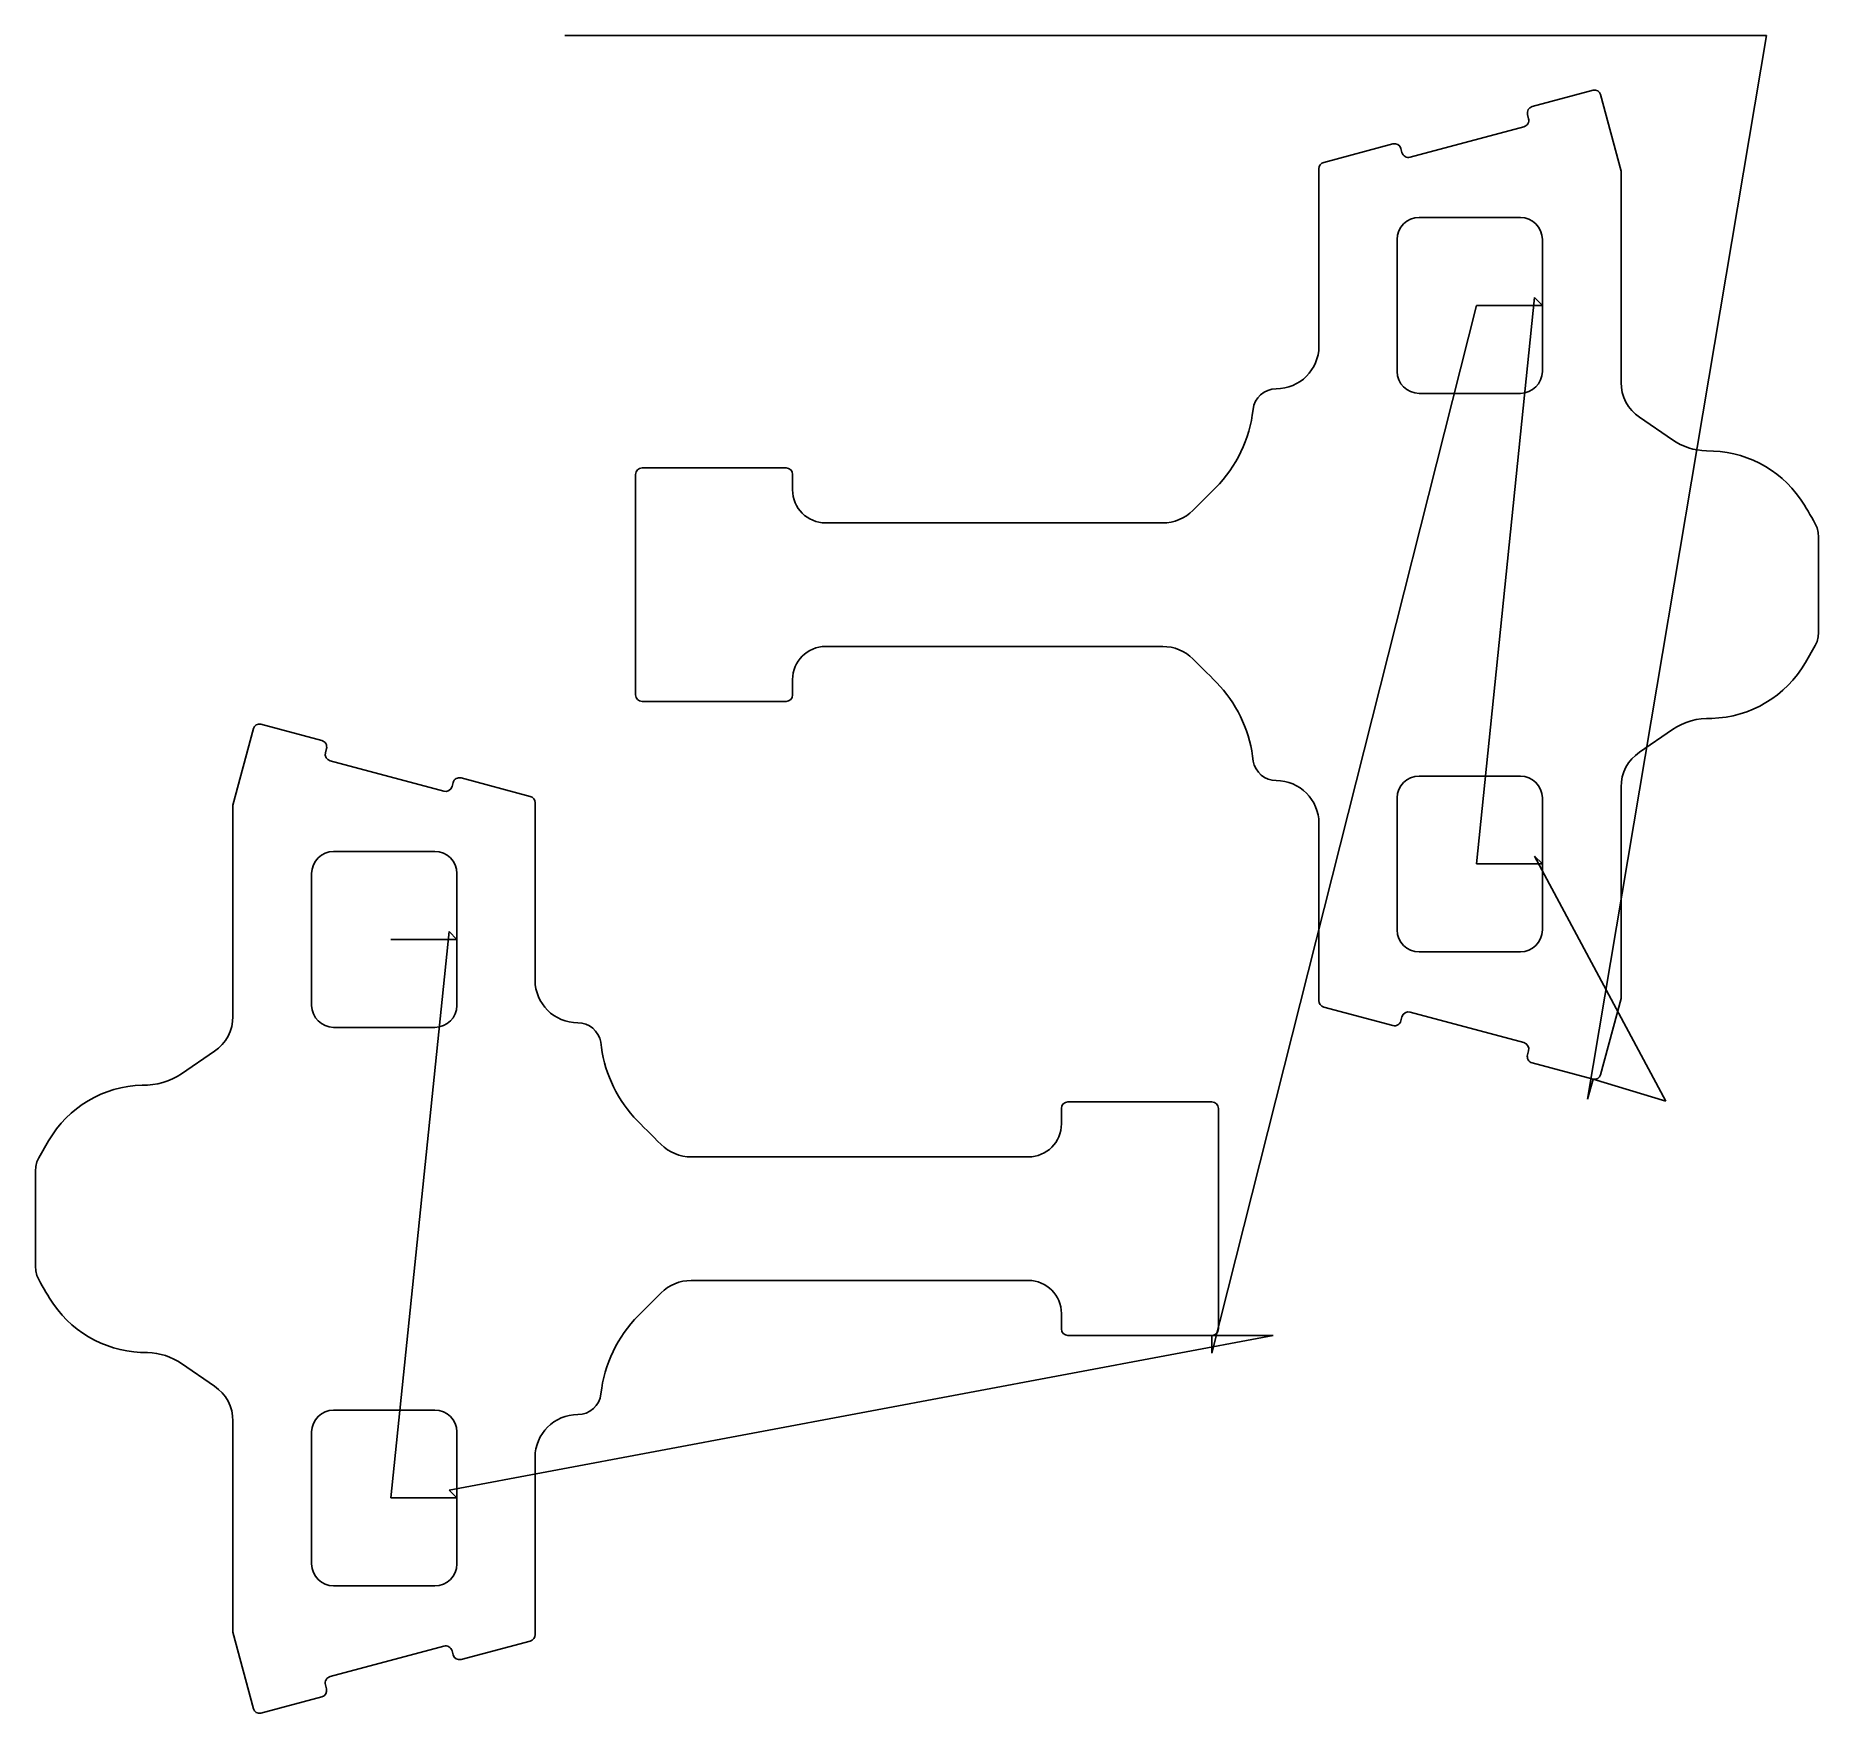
# Model space of a CAD drawing. Header units: metres. Extents: x 45 to 856, y 543 to 1306.
import ezdxf

# ---------------------------------------------------------------- set-up
doc = ezdxf.new("R2010")
doc.units = ezdxf.units.M

msp = doc.modelspace()

# ---------------------------------------------------------------- linework, layer by layer
at = {"layer": 'TOOL_0'}
for p, q in [((286.497, 1305.924), (285.497, 1305.924)), ((830.975, 1305.924), (286.497, 1305.924)), ((750.593, 822.297), (831.975, 1305.924)), ((831.975, 1305.924), (830.975, 1305.924)), ((830.975, 1305.924), (831.975, 1305.924)), ((831.975, 1305.924), (830.975, 1305.924)), ((725.407, 1273.68), (753.08, 1281.095)), ((756.509, 1279.115), (765.825, 1244.347)), ((723.778, 1268.171), (723.286, 1270.006)), ((630.649, 1248.289), (662.043, 1256.701)), ((669.883, 1250.624), (721.657, 1264.497)), ((665.717, 1254.58), (666.209, 1252.745)), ((628.425, 1164.741), (628.425, 1245.391)), ((765.825, 1244.347), (765.825, 1148.242)), ((720.028, 1223.242), (674.028, 1223.242)), ((664.028, 1213.242), (664.028, 1153.242)), ((730.028, 1183.242), (730.028, 1213.242)), ((726.492, 1186.778), (700.027, 929.242)), ((730.028, 1183.242), (726.492, 1186.778)), ((579.738, 706.847), (700.028, 1183.242)), ((700.028, 1183.242), (730.028, 1183.242)), ((730.028, 1153.242), (730.028, 1183.242)), ((674.028, 1143.242), (720.028, 1143.242)), ((774.18, 1132.398), (789.157, 1122.146)), ((317.725, 1006.142), (317.725, 1106.342)), ((320.725, 1109.342), (386.125, 1109.342)), ((389.125, 1106.342), (389.125, 1099.342)), ((571.159, 1090.024), (581.437, 1100.302)), ((404.125, 1084.342), (557.441, 1084.342)), ((855.526, 1078.562), (855.526, 1033.921)), ((557.441, 1028.142), (404.125, 1028.142)), ((854.079, 1028.521), (849.645, 1020.842)), ((389.125, 1013.142), (389.125, 1006.142)), ((386.125, 1003.142), (320.725, 1003.142)), ((134.637, 956.031), (143.953, 990.799)), ((147.382, 992.779), (175.055, 985.364)), ((789.157, 990.337), (774.18, 980.085)), ((177.176, 981.69), (176.684, 979.855)), ((178.805, 976.181), (230.579, 962.308)), ((234.253, 964.429), (234.745, 966.264)), ((238.419, 968.385), (269.813, 959.973)), ((720.027, 969.242), (674.027, 969.242)), ((272.037, 957.075), (272.037, 876.425)), ((664.027, 959.242), (664.027, 899.242)), ((730.027, 929.242), (730.027, 959.242)), ((765.825, 964.241), (765.825, 868.136)), ((134.637, 859.926), (134.637, 956.031)), ((628.426, 867.093), (628.426, 947.743)), ((226.438, 934.927), (180.438, 934.927)), ((730.027, 929.242), (726.491, 932.778)), ((726.491, 932.778), (786.209, 821.397)), ((170.438, 924.927), (170.438, 864.927)), ((236.438, 894.927), (236.438, 924.927)), ((700.027, 929.242), (730.027, 929.242)), ((730.027, 899.242), (730.027, 929.242)), ((232.902, 898.463), (206.437, 640.927)), ((206.438, 894.927), (236.438, 894.927)), ((236.438, 894.927), (232.902, 898.463)), ((236.438, 864.927), (236.438, 894.927)), ((674.027, 889.242), (720.027, 889.242)), ((765.825, 868.136), (756.509, 833.368)), ((662.044, 855.783), (630.65, 864.195)), ((666.21, 859.739), (665.718, 857.904)), ((721.658, 847.987), (669.884, 861.86)), ((180.438, 854.927), (226.438, 854.927)), ((111.305, 833.831), (126.282, 844.083)), ((723.287, 842.478), (723.779, 844.313)), ((753.081, 831.389), (725.408, 838.804)), ((753.08, 831.388), (750.593, 822.297)), ((786.209, 821.397), (753.081, 831.389)), ((514.338, 821.025), (579.738, 821.025)), ((511.338, 811.025), (511.338, 818.025)), ((582.738, 818.025), (582.738, 717.825)), ((46.383, 795.647), (50.817, 803.326)), ((343.022, 796.025), (496.338, 796.025)), ((44.936, 745.606), (44.936, 790.247)), ((496.336, 739.827), (343.02, 739.827)), ((329.302, 734.145), (319.024, 723.867)), ((511.336, 717.827), (511.336, 724.827)), ((232.901, 644.463), (607.68, 714.827)), ((579.736, 714.827), (514.336, 714.827)), ((607.68, 714.827), (579.736, 714.827)), ((579.738, 714.825), (579.738, 706.847)), ((126.281, 691.77), (111.304, 702.022)), ((226.437, 680.927), (180.437, 680.927)), ((134.636, 579.821), (134.636, 675.926)), ((170.437, 670.927), (170.437, 610.927)), ((236.437, 640.927), (236.437, 670.927)), ((272.036, 659.427), (272.036, 578.777)), ((206.437, 640.927), (236.437, 640.927)), ((236.437, 640.927), (232.901, 644.463)), ((236.437, 610.927), (236.437, 640.927)), ((180.437, 600.927), (226.437, 600.927)), ((143.952, 545.053), (134.636, 579.821)), ((269.812, 575.879), (238.418, 567.467)), ((230.578, 573.544), (178.804, 559.671)), ((234.744, 569.588), (234.252, 571.423)), ((176.683, 555.997), (177.175, 554.162)), ((175.054, 550.488), (147.381, 543.073))]:
    msp.add_line(p, q, dxfattribs=at)
for centre, radius, start, end in [((753.805, 1278.39), 2.8, 15.0092, 105.003902), ((726.184, 1270.782), 3, 105.008914, 194.990467), ((720.881, 1267.395), 3, 284.990467, 14.995409), ((662.819, 1253.803), 3, 15.008914, 104.990467), ((669.107, 1253.521), 3, 194.990467, 284.995409), ((631.425, 1245.391), 3, 104.990467, 180), ((674.028, 1213.242), 10, 90, 180), ((720.028, 1213.242), 10, 0, 90), ((609.025, 1164.741), 19.4, 270, 0), ((674.028, 1153.242), 10, 180, 270), ((720.028, 1153.242), 10, 270, 0), ((609.025, 1134.741), 10.6, 90, 173.798888), ((785.025, 1148.242), 19.2, 180, 235.608897), ((539.286, 1142.375), 59.555, 315.053062, 353.744801), ((805.651, 1146.241), 29.2, 235.606785, 267.976513), ((805.573, 1066.16), 50.909, 34.740495, 91.072623), ((320.725, 1106.342), 3, 90, 180), ((386.125, 1106.342), 3, 0, 90), ((404.125, 1099.342), 15, 180, 270), ((705.221, 1002.951), 169.474, 28.555768, 32.96692), ((557.441, 1103.742), 19.4, 270, 315), ((844.462, 1078.491), 11.064, 0.367674, 29.635047), ((844.462, 1033.992), 11.064, 330.364953, 359.632326), ((404.125, 1013.142), 15, 90, 180), ((557.441, 1008.742), 19.4, 45, 90), ((227.832, 669.808), 492.176, 43.7258, 45.767625), ((805.612, 1046.307), 50.866, 271.619977, 329.958507), ((320.725, 1006.142), 3, 180, 270), ((386.125, 1006.142), 3, 270, 0), ((539.085, 969.982), 59.791, 5.736147, 42.017911), ((146.658, 990.074), 2.8, 75.015862, 164.996098), ((805.869, 965.778), 29.706, 87.72157, 124.23465), ((174.279, 982.466), 3, 345.004591, 75.009533), ((179.582, 979.079), 3, 165.009533, 254.991086), ((609.053, 977.775), 10.632, 189.839723, 269.854497), ((785.025, 964.241), 19.2, 124.391103, 180), ((237.643, 965.488), 3, 75.004591, 165.009533), ((609.026, 947.743), 19.4, 0, 90), ((674.027, 959.242), 10, 90, 180), ((720.027, 959.242), 10, 0, 90), ((231.355, 965.206), 3, 255.009533, 344.991086), ((269.037, 957.075), 3, 0, 75.009533), ((180.438, 924.927), 10, 90, 180), ((226.438, 924.927), 10, 0, 90), ((674.027, 899.242), 10, 180, 270), ((720.027, 899.242), 10, 270, 0), ((291.437, 876.425), 19.4, 180, 270), ((115.437, 859.927), 19.2, 304.391103, 359.997016), ((180.438, 864.927), 10, 180, 270), ((226.438, 864.927), 10, 270, 0), ((631.426, 867.093), 3, 180, 255.009533), ((669.108, 858.962), 3, 75.009533, 164.991086), ((291.41, 846.393), 10.632, 9.839723, 89.854497), ((662.82, 858.68), 3, 255.004591, 345.009533), ((361.378, 854.186), 59.791, 185.736147, 222.017911), ((720.881, 845.089), 3, 345.009533, 74.991086), ((726.184, 841.702), 3, 165.004591, 255.009533), ((94.85, 777.861), 50.866, 91.621103, 149.958507), ((94.592, 858.39), 29.706, 267.72157, 304.236245), ((753.804, 834.093), 2.8, 255.015862, 344.996098), ((514.338, 818.025), 3, 90, 180), ((579.738, 818.025), 3, 0, 90), ((672.631, 1154.36), 492.176, 223.7258, 225.767377), ((496.338, 811.025), 15, 270, 0), ((56, 790.176), 11.064, 150.364953, 179.632326), ((343.022, 815.425), 19.4, 224.991647, 270), ((55.999, 745.677), 11.064, 180.367707, 209.630546), ((195.24, 821.217), 169.474, 208.555471, 212.96692), ((343.02, 720.427), 19.4, 90, 135), ((496.336, 724.827), 15, 0, 90), ((94.888, 758.008), 50.909, 214.740495, 271.072623), ((361.175, 681.794), 59.555, 135.053062, 173.745758), ((514.336, 717.827), 3, 180, 270), ((579.738, 717.825), 3, 270, 0), ((94.81, 677.927), 29.2, 55.606785, 87.976513), ((115.436, 675.926), 19.2, 0, 55.608897), ((180.437, 670.927), 10, 90, 180), ((226.437, 670.927), 10, 0, 90), ((291.436, 689.427), 10.6, 270, 353.798888), ((291.436, 659.427), 19.4, 90, 180), ((180.437, 610.927), 10, 180, 270), ((226.437, 610.927), 10, 270, 0), ((269.036, 578.777), 3, 284.990467, 0), ((231.354, 570.647), 3, 14.990467, 104.995409), ((237.642, 570.365), 3, 195.008914, 284.990467), ((179.58, 556.773), 3, 104.990467, 194.995409), ((174.277, 553.386), 3, 285.008914, 14.990467), ((146.656, 545.778), 2.8, 195.0092, 285.003902)]:
    msp.add_arc(centre, radius, start, end, dxfattribs=at)

doc.saveas('drawing.dxf')
